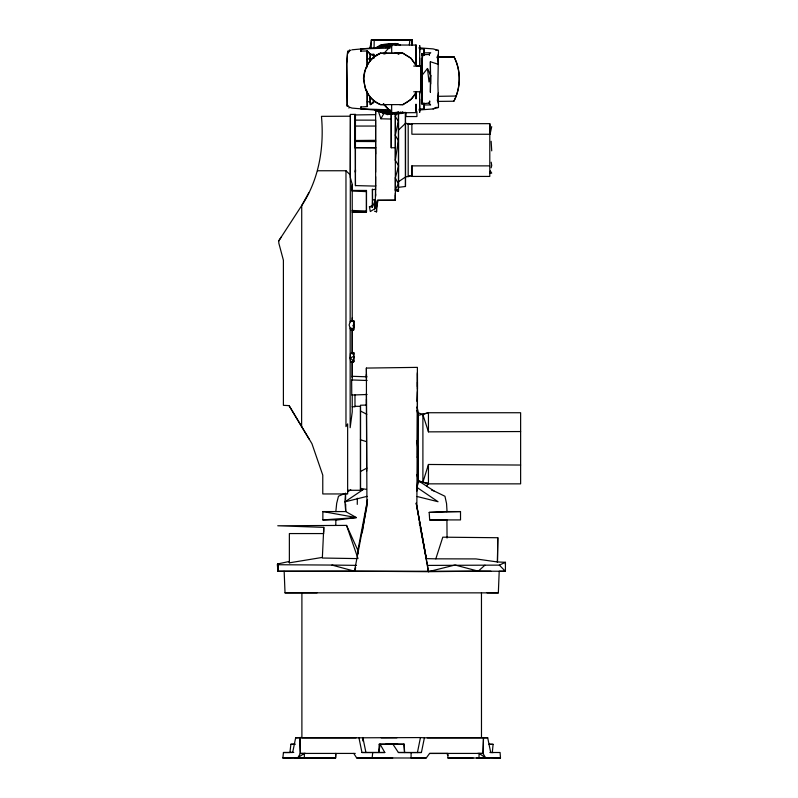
<?xml version="1.0" encoding="UTF-8"?>
<svg xmlns="http://www.w3.org/2000/svg" width="798" height="798" viewBox="0 0 798 798"><rect width="100%" height="100%" fill="white"/><g stroke="black" fill="none" stroke-linecap="round" stroke-linejoin="round"><path stroke-width="1.2" d="M309.365 439.399L301.624 426.641L301.724 205.525C319.11 179.261 324.267 147.361 321.464 116.348L350.392 116.209L350.162 321.794L349.125 324.956L350.641 329.953L353.604 329.983L353.664 320.746L351.868 320.886M350.392 115.461L350.392 114.443L355.439 114.343L355.439 185.685M350.392 114.443L350.232 177.186L352.227 184.418L352.227 320.776M352.227 395.03L352.227 411.958L350.162 427.708L350.172 328.178L353.594 328.407L353.644 320.786L350.162 321.794L350.95 320.926L353.604 321.604L353.604 329.983L351.758 330.103M352.227 377.504L352.227 361.464M352.227 352.836L352.227 329.404M352.227 184.418L352.227 191.021L366.452 191.62L366.452 211.969L352.227 211.969L366.452 211.969L366.452 190.463L352.237 190.433L352.227 191.021L352.227 185.824M353.614 326.382L353.604 324.776M375.639 114.653L375.629 147.77L354.98 147.77L354.98 114.942L375.639 114.653L375.619 110.064M347.639 490.281L360.487 490.281L360.477 405.224L366.352 405.065M366.442 393.334L366.95 506.112L354.462 571.188L277.904 571.258L277.375 564.725L277.933 563.907L289.345 561.443L289.365 562.261M366.452 380.526L366.382 368.078L417.384 367.369L417.404 386.691M366.452 191.62L366.452 190.453M375.639 114.044L375.639 110.623M395.359 177.715L395.359 200.228L377.454 200.318L374.571 208.877L370.332 211.54L369.414 206.782L372.387 207.091L372.397 189.764L375.479 189.226L375.529 196.358L375.629 176.647M375.629 172.188L375.629 120.149L354.98 120.119M355.2 124.279L355.449 185.595L375.639 186.114L375.629 147.371M395.359 160.418L395.359 147.75L391.229 147.75L391.229 113.655M398.491 181.715L405.514 177.006L405.454 113.595L405.454 186.503L398.551 187.301L398.551 113.815M489.792 165.874L489.792 176.428L411.878 176.428L411.878 165.874L489.792 165.874L489.792 123.66L411.878 123.66L411.878 124.478L405.534 123.331L398.531 130.044M417.384 455.678L417.434 382.192M419.678 91.92L419.678 104.338M419.678 66.044L419.678 45.626L419.678 52.339M421.972 54.843L421.972 53.486L421.972 104.368M427.249 486.571L427.249 482.84M417.075 407.11L418.431 412.975L422.9 414.332L428.446 412.736L520.625 412.736L520.625 483.857L428.446 483.847L428.456 464.476L520.625 465.044M418.9 47.82L433.164 48.907L438.471 50.394L437.883 83.93L438.471 103.75L438.461 107.481L433.115 108.937L418.9 110.014M375.609 189.844L375.619 185.236M395.349 113.236L395.329 189.784L395.389 190.692L398.491 191.181L398.411 114.104M417.404 410.741L417.454 373.504M419.678 105.506L419.678 112.229L419.678 99.211M353.604 325.724L353.614 324.217M396.676 113.486L395.349 116.598L398.352 121.266L395.309 135.281L398.292 140.667L395.359 160.248L398.591 165.874L395.359 177.924L398.312 183.859L395.329 189.784L398.491 191.181L398.362 186.981M416.945 440.715L418.322 454.102L418.222 480.536L417.025 488.446M277.923 571.258L277.933 563.907L277.923 571.258L283.958 571.258M360.985 48.937L360.945 51.172L360.985 48.937L390.252 48.02M366.432 376.746L366.442 374.412L366.412 405.733M373.823 56.419L373.833 54.294L370.322 54.274L367.12 51.002L360.985 51.082M391.688 52.129L391.678 44.987L416.007 45.087L415.918 65.536M419.299 109.047L424.117 108.807L424.257 104.957L430.611 104.937L429.623 104.079L429.723 100.977L429.055 103.032L422.012 103.93L422.052 59.581L423 54.773L428.955 54.424L430.73 52.728L424.247 52.887L424.257 55.341M353.594 356.636L353.634 352.507L352.038 353.075M355.509 172.109L355.519 169.834L355.17 171.969M390.252 109.825L360.965 108.897L360.945 107.012L367.24 106.563L367.279 92.498M421.962 75.411L427.469 68.498L430.75 75.551L430.391 92.289L430.381 61.745L438.441 64.349L437.344 57.406L438.441 53.975M335.798 525.114L335.838 520.166L356.407 517.593L345.743 511.568L335.838 511.578L336.686 503.309L338.492 496.216L344.546 493.563M354.98 147.77L354.98 114.942M416.107 92.109L416.027 98.952L416.007 92.588M367.2 66.593L367.12 51.002L370.292 54.114L373.813 56.119L373.883 58.414M373.813 56.119L373.833 54.294M505.463 564.435L505.413 562.301L497.453 561.962L497.812 537.732L442.79 537.174L435.818 558.839L426.351 558.63L416.197 503.179L426.351 558.63M353.664 320.746L353.614 330.023M351.928 361.983L353.634 361.684L353.604 356.387L353.604 358.182L353.604 356.367L350.192 358.023L350.721 361.933L353.604 361.953L353.644 360.896L350.192 358.023L350.452 353.614L353.614 352.686L353.614 354.342L351.25 353.384M357.265 504.386L357.354 498.221M497.443 562.46L497.812 537.732M367.16 67.032L367.12 51.002M374.043 48.479L374.222 39.93L412.247 39.9L412.027 45.416M372.586 199.779L372.387 207.091L375.549 199.929L372.586 199.759L372.496 189.116L372.397 189.764M405.454 186.503L405.514 177.006L411.878 175.62M347.659 51.311L346.751 63.581L347.21 106.304L346.701 64.149L347.659 51.311L350.94 50.164M355.449 114.503L355.07 121.944M415.997 46.434L416.027 45.187M370.023 61.306L370.322 54.274M500.486 757.98L485.403 757.631L483.049 753.422L483.488 737.781L487.718 737.821L490.7 752.504L500.077 752.504L500.486 757.98L481.004 757.92M423.938 55.062L424.117 49.047L419.289 48.798M367.11 91.112L367.24 106.563M370.053 61.167L370.292 54.114M408.207 176.428L410.022 176.019M487.049 592.824L498.341 592.864L499.209 571.258L505.423 571.268L505.413 562.301L499.349 565.124L427.538 565.413L420.217 527.508M416.965 401.354L417.404 391.619M357.943 553.912L357.883 550.381L346.551 525.393L277.754 525.772L323.779 527.368L322.342 558.031L356.786 558.59M392.865 744.135L398.392 752.504L404.576 752.504L404.227 744.245L392.865 744.135L379.2 744.245L378.801 752.504L361.953 752.504L358.97 737.821L295.649 737.821L292.666 752.504L283.44 752.514L282.861 757.99L335.599 758.01L335.818 753.432L335.599 758.01L302.542 758.02M353.604 321.604L353.644 320.786M416.925 491.029L417.494 482.591M375.619 194.064L374.571 208.877L375.429 201.046M374.491 211.211L376.546 211.849L377.454 200.318M405.534 123.331L410.96 124.219M283.44 752.514L289.913 752.504L290.891 744.255L294.532 744.245M489.882 752.514L492.286 752.524L493.104 744.325L489.024 744.225M408.197 123.401L408.187 176.837M418.431 412.975L418.222 480.536L416.875 489.094M428.446 483.847L422.9 482.301L422.9 414.332M409.314 44.858L409.863 39.93L411.898 40.179L411.958 44.927M353.773 753.422L356.666 757.92L372.127 757.99L372.736 752.504M438.401 92.927L437.344 100.448L438.471 103.75M362.212 532.855L367.409 500.974M348.935 108.099L349.165 106.862L347.24 104.967M357.883 550.381L367.529 499.688M363.459 78.643C364.068 67.78 370.292 57.536 380.486 53.237L396.806 53.237L399.02 53.935M424.396 737.821L420.446 737.581L417.444 752.504L421.414 752.504L424.396 737.821L483.488 737.781L483.069 753.422L477.573 753.432M376.546 211.849L376.367 208.158L378.082 200.258L395.359 200.218L395.359 195.031M411.878 124.488L411.878 123.66L411.878 134.214L490.062 134.263L491.718 126.633M416.027 112.648L391.688 112.857L383.519 103.949M369.783 48.209L371.469 41.167M491.149 167.799L491.718 165.555L491.189 162.194M430.75 75.551L429.005 81.975L427.469 68.498M416.935 474.461L418.222 480.536L422.9 482.301L428.456 464.476M437.793 101.396L453.813 101.236C461.144 87.82 460.905 70.603 454.082 57.087L438.242 56.798M277.375 564.725L331.948 565.064L354.462 571.188L355.699 567.697M417.085 457.234L418.322 454.102M453.892 101.236C460.566 87.85 461.374 70.583 454.162 57.077L438.152 56.897M374.501 100.688L373.584 102.782L370.312 104.628L370.023 96.398M391.229 119.052L380.925 118.782L384.427 112.428M308.736 192.946L301.724 205.525L278.811 240.797L278.811 243.101L283.4 260.228L283.4 405.334L289.076 405.623L311.928 443.668L322.771 475.139L322.771 493.952L347.639 493.952L347.639 423.888L345.973 426.601L345.973 170.752L317.524 170.752M305.804 753.432L300.307 753.422L299.888 737.781L300.327 753.422L297.973 757.601L282.861 757.99M278.811 240.797L281.285 236.986M356.666 757.92L424.067 758.02L426.332 757.871L429.603 753.422L483.049 753.422M347.569 53.526L349.644 50.982L349.404 49.945M383.449 53.865L391.678 44.987L391.688 46.055M373.823 101.156L370.312 104.628L370.063 96.638M484.955 565.154L478.261 571.169L428.396 571.687L354.462 571.188M421.972 55.511L423 54.773M362.92 489.743L344.896 501.872L345.743 511.568L345.674 504.186M402.771 104.618L411.209 99.361L416.556 91.77C413.703 97.605 408.596 101.745 402.85 104.618L399.618 104.618M347.639 491.787L350.761 489.792M374.98 48.528L381.085 44.688L397.175 43.74L400.406 45.117M367.289 59.631L370.112 57.895M374.192 56.907L380.536 53.227M433.115 108.937L435.878 107.441L438.461 107.481M360.487 471.508L366.841 468.087M376.247 48.279L382.701 45.007L387.489 44.788M402.96 111.989L398.741 113.934L390.252 113.725M395.389 190.692L398.352 189.326M374.731 48.279L383.429 44.508L395.319 43.501L399.828 44.937M400.526 112.069L396.327 113.795L382.801 112.877L376.207 109.486M351.509 353.295L353.634 352.507L353.634 361.684M369.414 206.782L372.417 205.724M350.721 361.933L353.644 360.896M416.995 410.681L418.182 415.399L428.446 412.736L428.456 431.858L520.625 431.548M385.733 47.661L389.244 46.464L391.599 46.723M384.437 53.975L386.621 53.237M398.521 112.019L396.187 112.757L384.516 112.229L377.554 109.565M400.786 113.645L405.254 112.299M362.831 489.583L360.487 490.291L360.487 406.312L354.98 406.312M386.013 47.441L389.244 46.464L352.028 49.785M396.825 45.147L390.97 43.71L384.766 45.546L387.15 45.406M378.731 47.611L387.449 45.047L392.127 45.456M350.452 353.614L353.614 352.686L353.604 361.953M377.255 47.621L390.97 43.71M417.404 406.481L416.845 505.593L428.396 571.687L455.06 565.014L478.261 571.169L505.363 571.268L499.349 565.124M367.05 496.356L344.896 501.872L345.564 493.124L345.624 499.269M392.566 113.535L390.152 113.994L385.384 112.817M289.345 561.443L289.365 562.829L322.312 557.423M393.214 113.695L387.319 114.623L375.858 109.934M396.746 113.136L402.631 112.199M429.514 753.452L447.778 753.432L447.947 758.01L473.074 758.01M367.22 101.885L370.172 101.595M398.631 112.159L390.791 112.947L379.459 110.812L377.414 109.645M358.97 737.821L420.446 737.581M322.861 519.917L356.407 517.593L322.861 511.568L322.861 519.917L336.158 519.907M371.25 48.508L371.22 40.119L411.898 40.179M295.649 737.821L301.385 737.452M371.22 40.119L374.222 39.93M447.05 538.052L446.93 519.907L429.673 519.917L429.184 512.396L447.04 511.508L446.561 503.598L444.955 496.266L433.982 490.93L418.78 481.034M367.05 394.511L351.768 395.04L351.639 379.948L367.09 380.486M429.184 512.396L460.516 511.568L460.516 519.917L429.673 519.917M437.643 96.339L456.296 96.029M387.629 758.01L386.781 758.03L392.726 758.01M447.947 758.01L486.012 758.01L476.685 758.01M492.286 752.524L493.463 752.504M426.332 757.871L411.08 758.01L411.08 752.574L398.392 752.504M355 140.498L375.629 140.318M412.247 39.9L371.748 39.99L372.995 40.04M435.878 50.414L438.471 50.394M411.08 752.574L421.414 752.504M490.92 571.238L284.158 571.258L285.026 592.844L302.572 592.814M402.581 53.217L396.636 53.237L398.731 53.965M285.026 592.844L317.085 592.824M295.35 744.215L290.891 744.255M394.741 53.237L402.681 53.217L410.681 58.064L416.596 66.064L411 58.224L403.07 53.227L380.277 53.237C358.631 61.995 358.661 95.83 380.277 104.608L403.209 104.618M437.144 57.117L454.162 57.077L437.144 57.027M386.791 104.618L380.726 104.628C373.873 101.665 368.277 96.249 365.604 89.226M381.225 737.821L396.935 737.801M413.713 66.074L420.596 66.074L420.596 91.77L413.713 91.77M354.98 126.064L375.619 126.044M322.861 511.568L336.128 511.568M446.082 511.568L460.516 511.568M323.779 533.563L289.365 533.563L289.365 562.829M356.058 737.821L301.893 737.821L301.903 592.824L498.341 592.864M427.319 737.821L481.483 737.821L481.463 592.824M379.2 744.245L404.227 744.245M361.953 752.504L384.806 752.514L380.097 744.215L378.841 752.504L384.806 752.514M300.327 753.422L355.25 753.422M302.801 758.01L297.275 758.01M435.818 558.839L475.967 558.919L497.453 561.962M404.576 752.504L417.933 752.524M484.755 758.01L489.483 758.02L479.638 758.02M372.127 757.99L391.688 758.01M417.314 66.064L420.596 66.074M354.98 141.475L375.619 141.555M489.383 744.305L493.104 744.325M355.01 147.58L375.629 147.77M331.948 565.064L356.516 565.373M290.113 752.354L293.774 752.404M482.291 737.721L487.718 737.821M352.227 376.297L367.02 376.816M352.068 210.463L366.452 211.031M352.227 406.691L354.98 406.81L354.98 394.93M391.01 111.431L351.948 108.079L350.053 107.371M418.142 481.483L422.9 482.301M360.477 488.366L366.332 489.364M377.025 110.752L380.606 111.63M417.184 496.526L438.042 501.723L416.586 487.149M387.489 110.503L389.833 111.122M360.407 439.768L366.312 441.573M431.638 490.181L433.982 490.93M423.997 482.341L428.456 483.847M383.848 110.473L390.791 112.947L385.464 110.323M374.322 109.516L384.197 113.575M398.272 44.289L400.506 45.296M360.487 411.03L366.821 414.282M374.282 109.745L376.317 110.872M345.973 170.752L350.222 174.832M383.359 103.84L391.688 112.857L391.638 105.117M383.509 103.85L391.648 112.598M289.076 405.623L301.624 426.641M446.9 753.521L447.967 755.307M428.955 54.424L429.494 55.401M429.055 103.032L429.623 104.079M368.526 94.852L365.334 88.698L363.669 79.76M346.551 525.393L358.013 558.61M378.262 110.982L380.925 118.782M422.87 414.641L428.456 431.858M353.215 325.085L353.704 327.11M353.205 325.424L353.684 327.649M365.933 752.504L362.841 737.502L362.871 740.963M419.269 522.62L419.738 525.064M427.538 565.413L428.396 571.687M403.888 744.225L404.536 752.504M366.671 471.179L366.442 399.299M376.227 205.874L376.367 208.158M491.149 141.296L491.718 150.852M416.007 65.486L416.007 45.087M424.117 49.047L424.247 52.887M489.792 125.037L490.062 134.263M423.938 102.782L424.117 108.807M430.381 61.745L430.691 83.95M375.519 147.75L375.629 154.024M366.382 368.078L366.442 377.484M353.604 356.407L353.614 357.474M417.394 372.486L417.464 389.085M360.955 106.772L360.965 108.897M411.878 175.63L411.878 176.428L411.878 165.874M395.359 193.136L395.359 200.218M489.782 123.66L489.782 126.004M419.678 58.254L419.678 65.995M419.678 91.361L419.678 93.585M416.925 111.66L416.925 116.548L405.913 116.548L405.913 112.508M395.359 113.915L395.359 147.75M391.229 113.915L391.229 147.75M352.227 317.853L352.227 321.544M352.227 328.916L352.227 353.504M352.227 361.963L352.227 379.968M323.779 527.368L323.779 532.326M416.017 104.309L415.888 111.231L416.017 104.309M479.069 753.422L479.009 758L485.403 757.631L479.069 753.422M490.451 171.181L489.733 173.415L491.708 173.116L490.451 171.181M304.307 753.422L297.973 757.601L304.367 758L304.307 753.422M299.529 758.02L294.661 758.1L304.128 758.03L299.529 758.02M391.668 744.185L385.903 744.245L397.833 744.275L391.668 744.185"/></g></svg>
